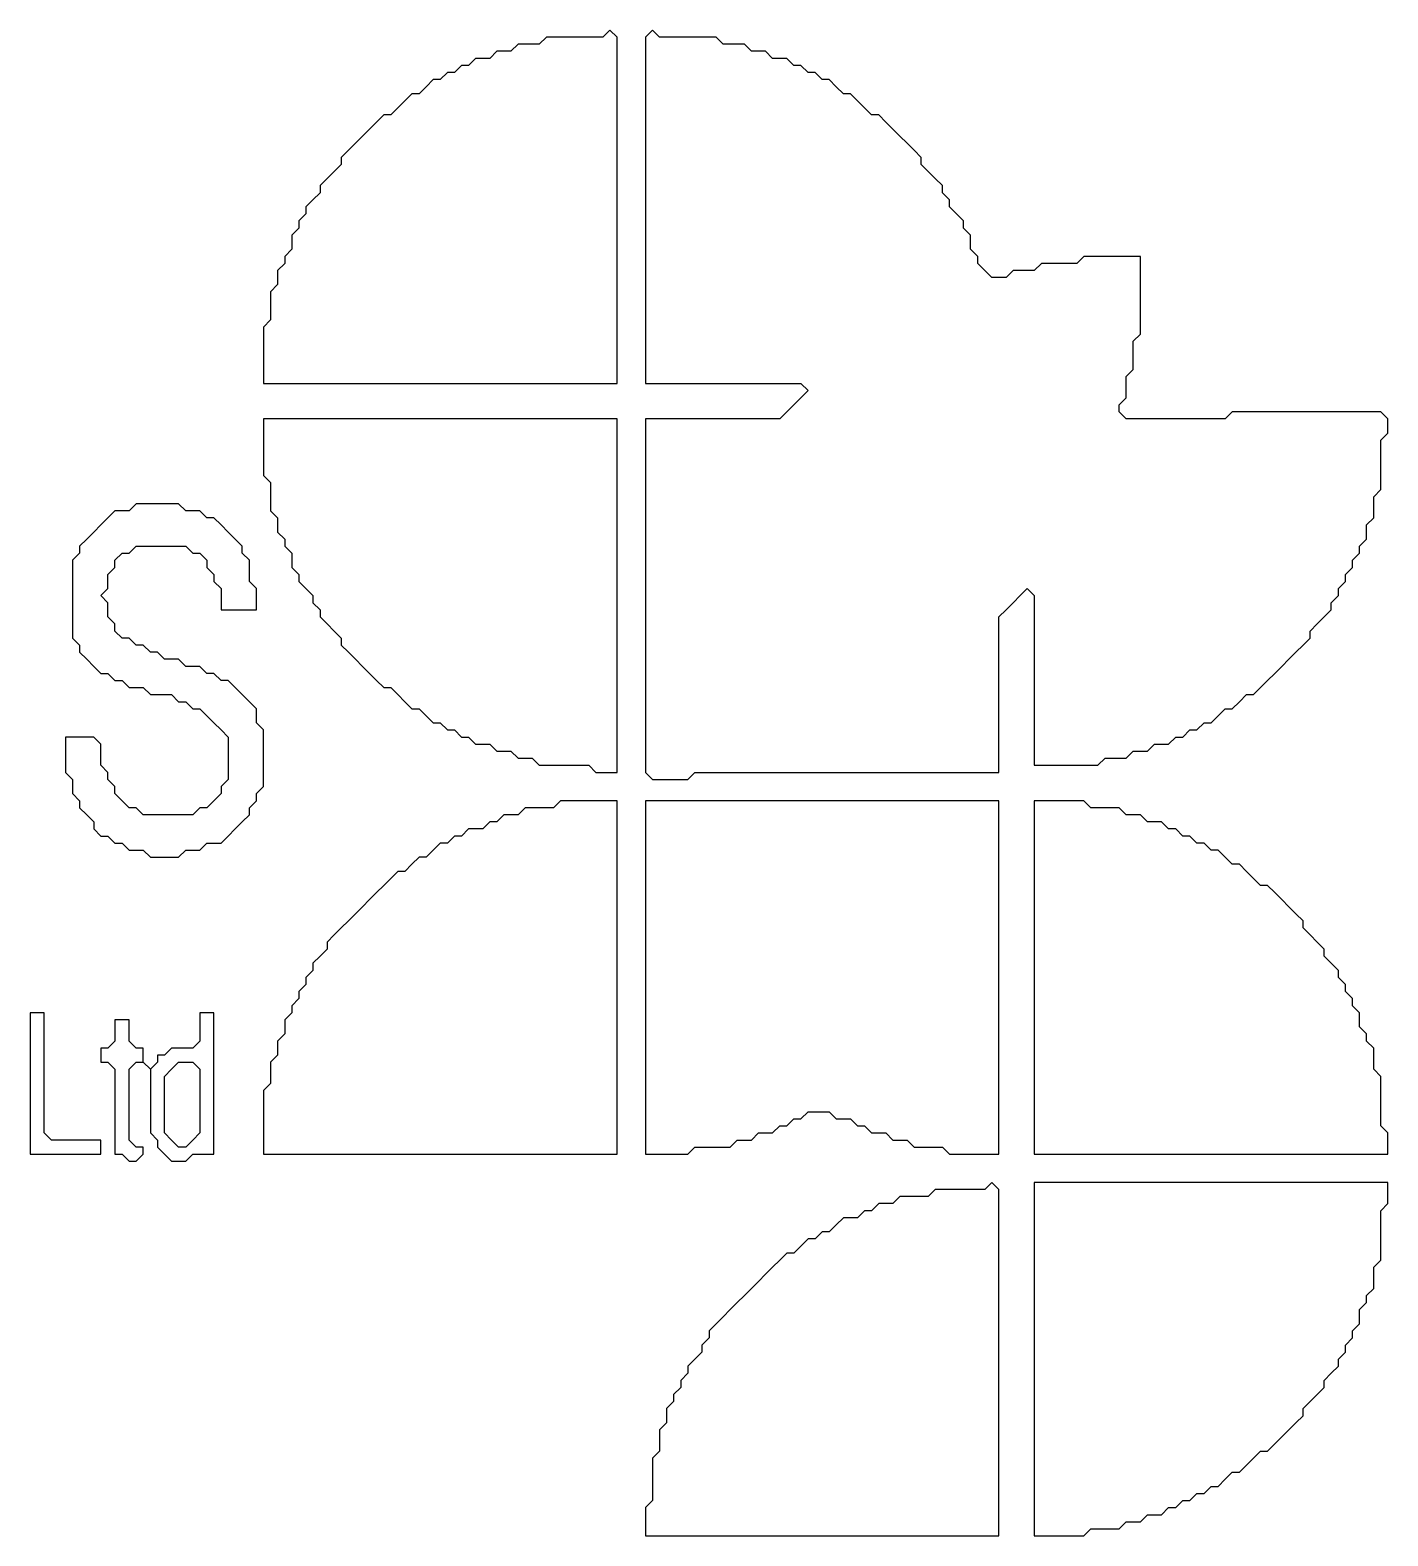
# Model space of a CAD drawing. Header units: metres. Extents: x 2.6 to 61.3, y 0.6 to 21.9.
# Drawn here: x 42.1 to 61.3, y 0.6 to 21.9 of the extents above; entities that cross this region are included whole.
import ezdxf

# ---------------------------------------------------------------- set-up
doc = ezdxf.new("R2010")
doc.units = ezdxf.units.M

msp = doc.modelspace()

# ---------------------------------------------------------------- linework, layer by layer
for points in [[(50.3, 21.9), (50.2, 21.8), (50.1, 21.8), (50, 21.8), (49.9, 21.8), (49.8, 21.8), (49.7, 21.8), (49.6, 21.8), (49.5, 21.8), (49.4, 21.8), (49.3, 21.7), (49.2, 21.7), (49.1, 21.7), (49, 21.7), (48.9, 21.6), (48.8, 21.6), (48.7, 21.6), (48.6, 21.5), (48.5, 21.5), (48.4, 21.5), (48.3, 21.4), (48.2, 21.4), (48.1, 21.3), (48, 21.3), (47.9, 21.2), (47.8, 21.2), (47.7, 21.1), (47.6, 21), (47.5, 21), (47.4, 20.9), (47.3, 20.8), (47.2, 20.7), (47.1, 20.7), (47, 20.6), (46.9, 20.5), (46.8, 20.4), (46.7, 20.3), (46.6, 20.2), (46.5, 20.1), (46.5, 20), (46.4, 19.9), (46.3, 19.8), (46.2, 19.7), (46.2, 19.6), (46.1, 19.5), (46, 19.4), (46, 19.3), (45.9, 19.2), (45.9, 19.1), (45.8, 19), (45.8, 18.9), (45.8, 18.8), (45.7, 18.7), (45.7, 18.6), (45.6, 18.5), (45.6, 18.4), (45.6, 18.3), (45.5, 18.2), (45.5, 18.1), (45.5, 18), (45.5, 17.9), (45.5, 17.8), (45.4, 17.7), (45.4, 17.6), (45.4, 17.5), (45.4, 17.4), (45.4, 17.3), (45.4, 17.2), (45.4, 17.1), (45.4, 17), (45.4, 16.9), (45.5, 16.9), (45.6, 16.9), (45.7, 16.9), (45.8, 16.9), (45.9, 16.9), (46, 16.9), (46.1, 16.9), (46.2, 16.9), (46.3, 16.9), (46.4, 16.9), (46.5, 16.9), (46.6, 16.9), (46.7, 16.9), (46.8, 16.9), (46.9, 16.9), (47, 16.9), (47.1, 16.9), (47.2, 16.9), (47.3, 16.9), (47.4, 16.9), (47.5, 16.9), (47.6, 16.9), (47.7, 16.9), (47.8, 16.9), (47.9, 16.9), (48, 16.9), (48.1, 16.9), (48.2, 16.9), (48.3, 16.9), (48.4, 16.9), (48.5, 16.9), (48.6, 16.9), (48.7, 16.9), (48.8, 16.9), (48.9, 16.9), (49, 16.9), (49.1, 16.9), (49.2, 16.9), (49.3, 16.9), (49.4, 16.9), (49.5, 16.9), (49.6, 16.9), (49.7, 16.9), (49.8, 16.9), (49.9, 16.9), (50, 16.9), (50.1, 16.9), (50.2, 16.9), (50.3, 16.9), (50.4, 16.9), (50.4, 17), (50.4, 17.1), (50.4, 17.2), (50.4, 17.3), (50.4, 17.4), (50.4, 17.5), (50.4, 17.6), (50.4, 17.7), (50.4, 17.8), (50.4, 17.9), (50.4, 18), (50.4, 18.1), (50.4, 18.2), (50.4, 18.3), (50.4, 18.4), (50.4, 18.5), (50.4, 18.6), (50.4, 18.7), (50.4, 18.8), (50.4, 18.9), (50.4, 19), (50.4, 19.1), (50.4, 19.2), (50.4, 19.3), (50.4, 19.4), (50.4, 19.5), (50.4, 19.6), (50.4, 19.7), (50.4, 19.8), (50.4, 19.9), (50.4, 20), (50.4, 20.1), (50.4, 20.2), (50.4, 20.3), (50.4, 20.4), (50.4, 20.5), (50.4, 20.6), (50.4, 20.7), (50.4, 20.8), (50.4, 20.9), (50.4, 21), (50.4, 21.1), (50.4, 21.2), (50.4, 21.3), (50.4, 21.4), (50.4, 21.5), (50.4, 21.6), (50.4, 21.7), (50.4, 21.8), (50.3, 21.9)], [(50.9, 21.9), (50.8, 21.8), (50.8, 21.7), (50.8, 21.6), (50.8, 21.5), (50.8, 21.4), (50.8, 21.3), (50.8, 21.2), (50.8, 21.1), (50.8, 21), (50.8, 20.9), (50.8, 20.8), (50.8, 20.7), (50.8, 20.6), (50.8, 20.5), (50.8, 20.4), (50.8, 20.3), (50.8, 20.2), (50.8, 20.1), (50.8, 20), (50.8, 19.9), (50.8, 19.8), (50.8, 19.7), (50.8, 19.6), (50.8, 19.5), (50.8, 19.4), (50.8, 19.3), (50.8, 19.2), (50.8, 19.1), (50.8, 19), (50.8, 18.9), (50.8, 18.8), (50.8, 18.7), (50.8, 18.6), (50.8, 18.5), (50.8, 18.4), (50.8, 18.3), (50.8, 18.2), (50.8, 18.1), (50.8, 18), (50.8, 17.9), (50.8, 17.8), (50.8, 17.7), (50.8, 17.6), (50.8, 17.5), (50.8, 17.4), (50.8, 17.3), (50.8, 17.2), (50.8, 17.1), (50.8, 17), (50.8, 16.9), (50.9, 16.9), (51, 16.9), (51.1, 16.9), (51.2, 16.9), (51.3, 16.9), (51.4, 16.9), (51.5, 16.9), (51.6, 16.9), (51.7, 16.9), (51.8, 16.9), (51.9, 16.9), (52, 16.9), (52.1, 16.9), (52.2, 16.9), (52.3, 16.9), (52.4, 16.9), (52.5, 16.9), (52.6, 16.9), (52.7, 16.9), (52.8, 16.9), (52.9, 16.9), (53, 16.9), (53.1, 16.8), (53, 16.7), (52.9, 16.6), (52.8, 16.5), (52.7, 16.4), (52.6, 16.4), (52.5, 16.4), (52.4, 16.4), (52.3, 16.4), (52.2, 16.4), (52.1, 16.4), (52, 16.4), (51.9, 16.4), (51.8, 16.4), (51.7, 16.4), (51.6, 16.4), (51.5, 16.4), (51.4, 16.4), (51.3, 16.4), (51.2, 16.4), (51.1, 16.4), (51, 16.4), (50.9, 16.4), (50.8, 16.4), (50.8, 16.3), (50.8, 16.2), (50.8, 16.1), (50.8, 16), (50.8, 15.9), (50.8, 15.8), (50.8, 15.7), (50.8, 15.6), (50.8, 15.5), (50.8, 15.4), (50.8, 15.3), (50.8, 15.2), (50.8, 15.1), (50.8, 15), (50.8, 14.9), (50.8, 14.8), (50.8, 14.7), (50.8, 14.6), (50.8, 14.5), (50.8, 14.4), (50.8, 14.3), (50.8, 14.2), (50.8, 14.1), (50.8, 14), (50.8, 13.9), (50.8, 13.8), (50.8, 13.7), (50.8, 13.6), (50.8, 13.5), (50.8, 13.4), (50.8, 13.3), (50.8, 13.2), (50.8, 13.1), (50.8, 13), (50.8, 12.9), (50.8, 12.8), (50.8, 12.7), (50.8, 12.6), (50.8, 12.5), (50.8, 12.4), (50.8, 12.3), (50.8, 12.2), (50.8, 12.1), (50.8, 12), (50.8, 11.9), (50.8, 11.8), (50.8, 11.7), (50.8, 11.6), (50.8, 11.5), (50.8, 11.4), (50.9, 11.3), (51, 11.3), (51.1, 11.3), (51.2, 11.3), (51.3, 11.3), (51.4, 11.3), (51.5, 11.4), (51.6, 11.4), (51.7, 11.4), (51.8, 11.4), (51.9, 11.4), (52, 11.4), (52.1, 11.4), (52.2, 11.4), (52.3, 11.4), (52.4, 11.4), (52.5, 11.4), (52.6, 11.4), (52.7, 11.4), (52.8, 11.4), (52.9, 11.4), (53, 11.4), (53.1, 11.4), (53.2, 11.4), (53.3, 11.4), (53.4, 11.4), (53.5, 11.4), (53.6, 11.4), (53.7, 11.4), (53.8, 11.4), (53.9, 11.4), (54, 11.4), (54.1, 11.4), (54.2, 11.4), (54.3, 11.4), (54.4, 11.4), (54.5, 11.4), (54.6, 11.4), (54.7, 11.4), (54.8, 11.4), (54.9, 11.4), (55, 11.4), (55.1, 11.4), (55.2, 11.4), (55.3, 11.4), (55.4, 11.4), (55.5, 11.4), (55.6, 11.4), (55.7, 11.4), (55.8, 11.4), (55.8, 11.5), (55.8, 11.6), (55.8, 11.7), (55.8, 11.8), (55.8, 11.9), (55.8, 12), (55.8, 12.1), (55.8, 12.2), (55.8, 12.3), (55.8, 12.4), (55.8, 12.5), (55.8, 12.6), (55.8, 12.7), (55.8, 12.8), (55.8, 12.9), (55.8, 13), (55.8, 13.1), (55.8, 13.2), (55.8, 13.3), (55.8, 13.4), (55.8, 13.5), (55.8, 13.6), (55.9, 13.7), (56, 13.8), (56.1, 13.9), (56.2, 14), (56.3, 13.9), (56.3, 13.8), (56.3, 13.7), (56.3, 13.6), (56.3, 13.5), (56.3, 13.4), (56.3, 13.3), (56.3, 13.2), (56.3, 13.1), (56.3, 13), (56.3, 12.9), (56.3, 12.8), (56.3, 12.7), (56.3, 12.6), (56.3, 12.5), (56.3, 12.4), (56.3, 12.3), (56.3, 12.2), (56.3, 12.1), (56.3, 12), (56.3, 11.9), (56.3, 11.8), (56.3, 11.7), (56.3, 11.6), (56.3, 11.5), (56.4, 11.5), (56.5, 11.5), (56.6, 11.5), (56.7, 11.5), (56.8, 11.5), (56.9, 11.5), (57, 11.5), (57.1, 11.5), (57.2, 11.5), (57.3, 11.6), (57.4, 11.6), (57.5, 11.6), (57.6, 11.6), (57.7, 11.7), (57.8, 11.7), (57.9, 11.7), (58, 11.8), (58.1, 11.8), (58.2, 11.8), (58.3, 11.9), (58.4, 11.9), (58.5, 12), (58.6, 12), (58.7, 12.1), (58.8, 12.1), (58.9, 12.2), (59, 12.3), (59.1, 12.3), (59.2, 12.4), (59.3, 12.5), (59.4, 12.5), (59.5, 12.6), (59.6, 12.7), (59.7, 12.8), (59.8, 12.9), (59.9, 13), (60, 13.1), (60.1, 13.2), (60.2, 13.3), (60.2, 13.4), (60.3, 13.5), (60.4, 13.6), (60.5, 13.7), (60.5, 13.8), (60.6, 13.9), (60.6, 14), (60.7, 14.1), (60.7, 14.2), (60.8, 14.3), (60.8, 14.4), (60.9, 14.5), (60.9, 14.6), (61, 14.7), (61, 14.8), (61, 14.9), (61.1, 15), (61.1, 15.1), (61.1, 15.2), (61.1, 15.3), (61.2, 15.4), (61.2, 15.5), (61.2, 15.6), (61.2, 15.7), (61.2, 15.8), (61.2, 15.9), (61.2, 16), (61.2, 16.1), (61.3, 16.2), (61.3, 16.3), (61.3, 16.4), (61.2, 16.5), (61.1, 16.5), (61, 16.5), (60.9, 16.5), (60.8, 16.5), (60.7, 16.5), (60.6, 16.5), (60.5, 16.5), (60.4, 16.5), (60.3, 16.5), (60.2, 16.5), (60.1, 16.5), (60, 16.5), (59.9, 16.5), (59.8, 16.5), (59.7, 16.5), (59.6, 16.5), (59.5, 16.5), (59.4, 16.5), (59.3, 16.5), (59.2, 16.5), (59.1, 16.5), (59, 16.4), (58.9, 16.4), (58.8, 16.4), (58.7, 16.4), (58.6, 16.4), (58.5, 16.4), (58.4, 16.4), (58.3, 16.4), (58.2, 16.4), (58.1, 16.4), (58, 16.4), (57.9, 16.4), (57.8, 16.4), (57.7, 16.4), (57.6, 16.4), (57.5, 16.5), (57.5, 16.6), (57.6, 16.7), (57.6, 16.8), (57.6, 16.9), (57.6, 17), (57.7, 17.1), (57.7, 17.2), (57.7, 17.3), (57.7, 17.4), (57.7, 17.5), (57.8, 17.6), (57.8, 17.7), (57.8, 17.8), (57.8, 17.9), (57.8, 18), (57.8, 18.1), (57.8, 18.2), (57.8, 18.3), (57.8, 18.4), (57.8, 18.5), (57.8, 18.6), (57.8, 18.7), (57.7, 18.7), (57.6, 18.7), (57.5, 18.7), (57.4, 18.7), (57.3, 18.7), (57.2, 18.7), (57.1, 18.7), (57, 18.7), (56.9, 18.6), (56.8, 18.6), (56.7, 18.6), (56.6, 18.6), (56.5, 18.6), (56.4, 18.6), (56.3, 18.5), (56.2, 18.5), (56.1, 18.5), (56, 18.5), (55.9, 18.4), (55.8, 18.4), (55.7, 18.4), (55.6, 18.5), (55.5, 18.6), (55.5, 18.7), (55.4, 18.8), (55.4, 18.9), (55.4, 19), (55.3, 19.1), (55.3, 19.2), (55.2, 19.3), (55.1, 19.4), (55.1, 19.5), (55, 19.6), (55, 19.7), (54.9, 19.8), (54.8, 19.9), (54.7, 20), (54.7, 20.1), (54.6, 20.2), (54.5, 20.3), (54.4, 20.4), (54.3, 20.5), (54.2, 20.6), (54.1, 20.7), (54, 20.7), (53.9, 20.8), (53.8, 20.9), (53.7, 21), (53.6, 21), (53.5, 21.1), (53.4, 21.2), (53.3, 21.2), (53.2, 21.3), (53.1, 21.3), (53, 21.4), (52.9, 21.4), (52.8, 21.5), (52.7, 21.5), (52.6, 21.5), (52.5, 21.6), (52.4, 21.6), (52.3, 21.6), (52.2, 21.7), (52.1, 21.7), (52, 21.7), (51.9, 21.7), (51.8, 21.8), (51.7, 21.8), (51.6, 21.8), (51.5, 21.8), (51.4, 21.8), (51.3, 21.8), (51.2, 21.8), (51.1, 21.8), (51, 21.8), (50.9, 21.9)], [(45.4, 16.4), (45.4, 16.3), (45.4, 16.2), (45.4, 16.1), (45.4, 16), (45.4, 15.9), (45.4, 15.8), (45.4, 15.7), (45.4, 15.6), (45.5, 15.5), (45.5, 15.4), (45.5, 15.3), (45.5, 15.2), (45.5, 15.1), (45.6, 15), (45.6, 14.9), (45.6, 14.8), (45.7, 14.7), (45.7, 14.6), (45.8, 14.5), (45.8, 14.4), (45.8, 14.3), (45.9, 14.2), (45.9, 14.1), (46, 14), (46.1, 13.9), (46.1, 13.8), (46.2, 13.7), (46.2, 13.6), (46.3, 13.5), (46.4, 13.4), (46.5, 13.3), (46.5, 13.2), (46.6, 13.1), (46.7, 13), (46.8, 12.9), (46.9, 12.8), (47, 12.7), (47.1, 12.6), (47.2, 12.6), (47.3, 12.5), (47.4, 12.4), (47.5, 12.3), (47.6, 12.3), (47.7, 12.2), (47.8, 12.1), (47.9, 12.1), (48, 12), (48.1, 12), (48.2, 11.9), (48.3, 11.9), (48.4, 11.8), (48.5, 11.8), (48.6, 11.8), (48.7, 11.7), (48.8, 11.7), (48.9, 11.7), (49, 11.6), (49.1, 11.6), (49.2, 11.6), (49.3, 11.5), (49.4, 11.5), (49.5, 11.5), (49.6, 11.5), (49.7, 11.5), (49.8, 11.5), (49.9, 11.5), (50, 11.5), (50.1, 11.4), (50.2, 11.4), (50.3, 11.4), (50.4, 11.4), (50.4, 11.5), (50.4, 11.6), (50.4, 11.7), (50.4, 11.8), (50.4, 11.9), (50.4, 12), (50.4, 12.1), (50.4, 12.2), (50.4, 12.3), (50.4, 12.4), (50.4, 12.5), (50.4, 12.6), (50.4, 12.7), (50.4, 12.8), (50.4, 12.9), (50.4, 13), (50.4, 13.1), (50.4, 13.2), (50.4, 13.3), (50.4, 13.4), (50.4, 13.5), (50.4, 13.6), (50.4, 13.7), (50.4, 13.8), (50.4, 13.9), (50.4, 14), (50.4, 14.1), (50.4, 14.2), (50.4, 14.3), (50.4, 14.4), (50.4, 14.5), (50.4, 14.6), (50.4, 14.7), (50.4, 14.8), (50.4, 14.9), (50.4, 15), (50.4, 15.1), (50.4, 15.2), (50.4, 15.3), (50.4, 15.4), (50.4, 15.5), (50.4, 15.6), (50.4, 15.7), (50.4, 15.8), (50.4, 15.9), (50.4, 16), (50.4, 16.1), (50.4, 16.2), (50.4, 16.3), (50.4, 16.4), (50.3, 16.4), (50.2, 16.4), (50.1, 16.4), (50, 16.4), (49.9, 16.4), (49.8, 16.4), (49.7, 16.4), (49.6, 16.4), (49.5, 16.4), (49.4, 16.4), (49.3, 16.4), (49.2, 16.4), (49.1, 16.4), (49, 16.4), (48.9, 16.4), (48.8, 16.4), (48.7, 16.4), (48.6, 16.4), (48.5, 16.4), (48.4, 16.4), (48.3, 16.4), (48.2, 16.4), (48.1, 16.4), (48, 16.4), (47.9, 16.4), (47.8, 16.4), (47.7, 16.4), (47.6, 16.4), (47.5, 16.4), (47.4, 16.4), (47.3, 16.4), (47.2, 16.4), (47.1, 16.4), (47, 16.4), (46.9, 16.4), (46.8, 16.4), (46.7, 16.4), (46.6, 16.4), (46.5, 16.4), (46.4, 16.4), (46.3, 16.4), (46.2, 16.4), (46.1, 16.4), (46, 16.4), (45.9, 16.4), (45.8, 16.4), (45.7, 16.4), (45.6, 16.4), (45.5, 16.4), (45.4, 16.4)], [(43.6, 15.2), (43.5, 15.1), (43.4, 15.1), (43.3, 15.1), (43.2, 15), (43.1, 14.9), (43, 14.8), (42.9, 14.7), (42.8, 14.6), (42.8, 14.5), (42.7, 14.4), (42.7, 14.3), (42.7, 14.2), (42.7, 14.1), (42.7, 14), (42.7, 13.9), (42.7, 13.8), (42.7, 13.7), (42.7, 13.6), (42.7, 13.5), (42.7, 13.4), (42.7, 13.3), (42.8, 13.2), (42.8, 13.1), (42.9, 13), (43, 12.9), (43.1, 12.8), (43.2, 12.8), (43.3, 12.7), (43.4, 12.7), (43.5, 12.6), (43.6, 12.6), (43.7, 12.6), (43.8, 12.5), (43.9, 12.5), (44, 12.5), (44.1, 12.5), (44.2, 12.4), (44.3, 12.4), (44.4, 12.3), (44.5, 12.3), (44.6, 12.2), (44.7, 12.1), (44.8, 12), (44.9, 11.9), (44.9, 11.8), (44.9, 11.7), (44.9, 11.6), (44.9, 11.5), (44.9, 11.4), (44.9, 11.3), (44.8, 11.2), (44.8, 11.1), (44.7, 11), (44.6, 10.9), (44.5, 10.9), (44.4, 10.8), (44.3, 10.8), (44.2, 10.8), (44.1, 10.8), (44, 10.8), (43.9, 10.8), (43.8, 10.8), (43.7, 10.8), (43.6, 10.9), (43.5, 10.9), (43.4, 11), (43.3, 11.1), (43.3, 11.2), (43.2, 11.3), (43.2, 11.4), (43.1, 11.5), (43.1, 11.6), (43.1, 11.7), (43.1, 11.8), (43, 11.9), (42.9, 11.9), (42.8, 11.9), (42.7, 11.9), (42.6, 11.9), (42.6, 11.8), (42.6, 11.7), (42.6, 11.6), (42.6, 11.5), (42.6, 11.4), (42.7, 11.3), (42.7, 11.2), (42.7, 11.1), (42.8, 11), (42.8, 10.9), (42.9, 10.8), (43, 10.7), (43, 10.6), (43.1, 10.5), (43.2, 10.5), (43.3, 10.4), (43.4, 10.4), (43.5, 10.3), (43.6, 10.3), (43.7, 10.3), (43.8, 10.2), (43.9, 10.2), (44, 10.2), (44.1, 10.2), (44.2, 10.2), (44.3, 10.3), (44.4, 10.3), (44.5, 10.3), (44.6, 10.4), (44.7, 10.4), (44.8, 10.4), (44.9, 10.5), (45, 10.6), (45.1, 10.7), (45.2, 10.8), (45.2, 10.9), (45.3, 11), (45.3, 11.1), (45.4, 11.2), (45.4, 11.3), (45.4, 11.4), (45.4, 11.5), (45.4, 11.6), (45.4, 11.7), (45.4, 11.8), (45.4, 11.9), (45.4, 12), (45.3, 12.1), (45.3, 12.2), (45.3, 12.3), (45.2, 12.4), (45.1, 12.5), (45, 12.6), (44.9, 12.7), (44.8, 12.7), (44.7, 12.8), (44.6, 12.8), (44.5, 12.9), (44.4, 12.9), (44.3, 12.9), (44.2, 13), (44.1, 13), (44, 13), (43.9, 13.1), (43.8, 13.1), (43.7, 13.2), (43.6, 13.2), (43.5, 13.3), (43.4, 13.3), (43.3, 13.4), (43.3, 13.5), (43.2, 13.6), (43.2, 13.7), (43.2, 13.8), (43.1, 13.9), (43.2, 14), (43.2, 14.1), (43.2, 14.2), (43.3, 14.3), (43.3, 14.4), (43.4, 14.5), (43.5, 14.5), (43.6, 14.6), (43.7, 14.6), (43.8, 14.6), (43.9, 14.6), (44, 14.6), (44.1, 14.6), (44.2, 14.6), (44.3, 14.6), (44.4, 14.5), (44.5, 14.5), (44.6, 14.4), (44.6, 14.3), (44.7, 14.2), (44.7, 14.1), (44.8, 14), (44.8, 13.9), (44.8, 13.8), (44.8, 13.7), (44.9, 13.7), (45, 13.7), (45.1, 13.7), (45.2, 13.7), (45.3, 13.7), (45.3, 13.8), (45.3, 13.9), (45.3, 14), (45.2, 14.1), (45.2, 14.2), (45.2, 14.3), (45.2, 14.4), (45.1, 14.5), (45.1, 14.6), (45, 14.7), (44.9, 14.8), (44.8, 14.9), (44.7, 15), (44.6, 15), (44.5, 15.1), (44.4, 15.1), (44.3, 15.1), (44.2, 15.2), (44.1, 15.2), (44, 15.2), (43.9, 15.2), (43.8, 15.2), (43.7, 15.2), (43.6, 15.2)], [(49.6, 11), (49.5, 10.9), (49.4, 10.9), (49.3, 10.9), (49.2, 10.9), (49.1, 10.9), (49, 10.8), (48.9, 10.8), (48.8, 10.8), (48.7, 10.7), (48.6, 10.7), (48.5, 10.6), (48.4, 10.6), (48.3, 10.6), (48.2, 10.5), (48.1, 10.5), (48, 10.4), (47.9, 10.4), (47.8, 10.3), (47.7, 10.2), (47.6, 10.2), (47.5, 10.1), (47.4, 10), (47.3, 10), (47.2, 9.9), (47.1, 9.8), (47, 9.7), (46.9, 9.6), (46.8, 9.5), (46.7, 9.4), (46.6, 9.3), (46.5, 9.2), (46.4, 9.1), (46.3, 9), (46.3, 8.9), (46.2, 8.8), (46.1, 8.7), (46.1, 8.6), (46, 8.5), (46, 8.4), (45.9, 8.3), (45.9, 8.2), (45.8, 8.1), (45.8, 8), (45.7, 7.9), (45.7, 7.8), (45.7, 7.7), (45.6, 7.6), (45.6, 7.5), (45.6, 7.4), (45.5, 7.3), (45.5, 7.2), (45.5, 7.1), (45.5, 7), (45.4, 6.9), (45.4, 6.8), (45.4, 6.7), (45.4, 6.6), (45.4, 6.5), (45.4, 6.4), (45.4, 6.3), (45.4, 6.2), (45.4, 6.1), (45.4, 6), (45.5, 6), (45.6, 6), (45.7, 6), (45.8, 6), (45.9, 6), (46, 6), (46.1, 6), (46.2, 6), (46.3, 6), (46.4, 6), (46.5, 6), (46.6, 6), (46.7, 6), (46.8, 6), (46.9, 6), (47, 6), (47.1, 6), (47.2, 6), (47.3, 6), (47.4, 6), (47.5, 6), (47.6, 6), (47.7, 6), (47.8, 6), (47.9, 6), (48, 6), (48.1, 6), (48.2, 6), (48.3, 6), (48.4, 6), (48.5, 6), (48.6, 6), (48.7, 6), (48.8, 6), (48.9, 6), (49, 6), (49.1, 6), (49.2, 6), (49.3, 6), (49.4, 6), (49.5, 6), (49.6, 6), (49.7, 6), (49.8, 6), (49.9, 6), (50, 6), (50.1, 6), (50.2, 6), (50.3, 6), (50.4, 6), (50.4, 6.1), (50.4, 6.2), (50.4, 6.3), (50.4, 6.4), (50.4, 6.5), (50.4, 6.6), (50.4, 6.7), (50.4, 6.8), (50.4, 6.9), (50.4, 7), (50.4, 7.1), (50.4, 7.2), (50.4, 7.3), (50.4, 7.4), (50.4, 7.5), (50.4, 7.6), (50.4, 7.7), (50.4, 7.8), (50.4, 7.9), (50.4, 8), (50.4, 8.1), (50.4, 8.2), (50.4, 8.3), (50.4, 8.4), (50.4, 8.5), (50.4, 8.6), (50.4, 8.7), (50.4, 8.8), (50.4, 8.9), (50.4, 9), (50.4, 9.1), (50.4, 9.2), (50.4, 9.3), (50.4, 9.4), (50.4, 9.5), (50.4, 9.6), (50.4, 9.7), (50.4, 9.8), (50.4, 9.9), (50.4, 10), (50.4, 10.1), (50.4, 10.2), (50.4, 10.3), (50.4, 10.4), (50.4, 10.5), (50.4, 10.6), (50.4, 10.7), (50.4, 10.8), (50.4, 10.9), (50.4, 11), (50.3, 11), (50.2, 11), (50.1, 11), (50, 11), (49.9, 11), (49.8, 11), (49.7, 11), (49.6, 11)], [(50.8, 11), (50.8, 10.9), (50.8, 10.8), (50.8, 10.7), (50.8, 10.6), (50.8, 10.5), (50.8, 10.4), (50.8, 10.3), (50.8, 10.2), (50.8, 10.1), (50.8, 10), (50.8, 9.9), (50.8, 9.8), (50.8, 9.7), (50.8, 9.6), (50.8, 9.5), (50.8, 9.4), (50.8, 9.3), (50.8, 9.2), (50.8, 9.1), (50.8, 9), (50.8, 8.9), (50.8, 8.8), (50.8, 8.7), (50.8, 8.6), (50.8, 8.5), (50.8, 8.4), (50.8, 8.3), (50.8, 8.2), (50.8, 8.1), (50.8, 8), (50.8, 7.9), (50.8, 7.8), (50.8, 7.7), (50.8, 7.6), (50.8, 7.5), (50.8, 7.4), (50.8, 7.3), (50.8, 7.2), (50.8, 7.1), (50.8, 7), (50.8, 6.9), (50.8, 6.8), (50.8, 6.7), (50.8, 6.6), (50.8, 6.5), (50.8, 6.4), (50.8, 6.3), (50.8, 6.2), (50.8, 6.1), (50.8, 6), (50.9, 6), (51, 6), (51.1, 6), (51.2, 6), (51.3, 6), (51.4, 6), (51.5, 6.1), (51.6, 6.1), (51.7, 6.1), (51.8, 6.1), (51.9, 6.1), (52, 6.1), (52.1, 6.2), (52.2, 6.2), (52.3, 6.2), (52.4, 6.3), (52.5, 6.3), (52.6, 6.3), (52.7, 6.4), (52.8, 6.4), (52.9, 6.5), (53, 6.5), (53.1, 6.6), (53.2, 6.6), (53.3, 6.6), (53.4, 6.6), (53.5, 6.5), (53.6, 6.5), (53.7, 6.5), (53.8, 6.4), (53.9, 6.4), (54, 6.3), (54.1, 6.3), (54.2, 6.3), (54.3, 6.2), (54.4, 6.2), (54.5, 6.2), (54.6, 6.1), (54.7, 6.1), (54.8, 6.1), (54.9, 6.1), (55, 6.1), (55.1, 6), (55.2, 6), (55.3, 6), (55.4, 6), (55.5, 6), (55.6, 6), (55.7, 6), (55.8, 6), (55.8, 6.1), (55.8, 6.2), (55.8, 6.3), (55.8, 6.4), (55.8, 6.5), (55.8, 6.6), (55.8, 6.7), (55.8, 6.8), (55.8, 6.9), (55.8, 7), (55.8, 7.1), (55.8, 7.2), (55.8, 7.3), (55.8, 7.4), (55.8, 7.5), (55.8, 7.6), (55.8, 7.7), (55.8, 7.8), (55.8, 7.9), (55.8, 8), (55.8, 8.1), (55.8, 8.2), (55.8, 8.3), (55.8, 8.4), (55.8, 8.5), (55.8, 8.6), (55.8, 8.7), (55.8, 8.8), (55.8, 8.9), (55.8, 9), (55.8, 9.1), (55.8, 9.2), (55.8, 9.3), (55.8, 9.4), (55.8, 9.5), (55.8, 9.6), (55.8, 9.7), (55.8, 9.8), (55.8, 9.9), (55.8, 10), (55.8, 10.1), (55.8, 10.2), (55.8, 10.3), (55.8, 10.4), (55.8, 10.5), (55.8, 10.6), (55.8, 10.7), (55.8, 10.8), (55.8, 10.9), (55.8, 11), (55.7, 11), (55.6, 11), (55.5, 11), (55.4, 11), (55.3, 11), (55.2, 11), (55.1, 11), (55, 11), (54.9, 11), (54.8, 11), (54.7, 11), (54.6, 11), (54.5, 11), (54.4, 11), (54.3, 11), (54.2, 11), (54.1, 11), (54, 11), (53.9, 11), (53.8, 11), (53.7, 11), (53.6, 11), (53.5, 11), (53.4, 11), (53.3, 11), (53.2, 11), (53.1, 11), (53, 11), (52.9, 11), (52.8, 11), (52.7, 11), (52.6, 11), (52.5, 11), (52.4, 11), (52.3, 11), (52.2, 11), (52.1, 11), (52, 11), (51.9, 11), (51.8, 11), (51.7, 11), (51.6, 11), (51.5, 11), (51.4, 11), (51.3, 11), (51.2, 11), (51.1, 11), (51, 11), (50.9, 11), (50.8, 11)], [(56.3, 11), (56.3, 10.9), (56.3, 10.8), (56.3, 10.7), (56.3, 10.6), (56.3, 10.5), (56.3, 10.4), (56.3, 10.3), (56.3, 10.2), (56.3, 10.1), (56.3, 10), (56.3, 9.9), (56.3, 9.8), (56.3, 9.7), (56.3, 9.6), (56.3, 9.5), (56.3, 9.4), (56.3, 9.3), (56.3, 9.2), (56.3, 9.1), (56.3, 9), (56.3, 8.9), (56.3, 8.8), (56.3, 8.7), (56.3, 8.6), (56.3, 8.5), (56.3, 8.4), (56.3, 8.3), (56.3, 8.2), (56.3, 8.1), (56.3, 8), (56.3, 7.9), (56.3, 7.8), (56.3, 7.7), (56.3, 7.6), (56.3, 7.5), (56.3, 7.4), (56.3, 7.3), (56.3, 7.2), (56.3, 7.1), (56.3, 7), (56.3, 6.9), (56.3, 6.8), (56.3, 6.7), (56.3, 6.6), (56.3, 6.5), (56.3, 6.4), (56.3, 6.3), (56.3, 6.2), (56.3, 6.1), (56.3, 6), (56.4, 6), (56.5, 6), (56.6, 6), (56.7, 6), (56.8, 6), (56.9, 6), (57, 6), (57.1, 6), (57.2, 6), (57.3, 6), (57.4, 6), (57.5, 6), (57.6, 6), (57.7, 6), (57.8, 6), (57.9, 6), (58, 6), (58.1, 6), (58.2, 6), (58.3, 6), (58.4, 6), (58.5, 6), (58.6, 6), (58.7, 6), (58.8, 6), (58.9, 6), (59, 6), (59.1, 6), (59.2, 6), (59.3, 6), (59.4, 6), (59.5, 6), (59.6, 6), (59.7, 6), (59.8, 6), (59.9, 6), (60, 6), (60.1, 6), (60.2, 6), (60.3, 6), (60.4, 6), (60.5, 6), (60.6, 6), (60.7, 6), (60.8, 6), (60.9, 6), (61, 6), (61.1, 6), (61.2, 6), (61.3, 6), (61.3, 6.1), (61.3, 6.2), (61.3, 6.3), (61.2, 6.4), (61.2, 6.5), (61.2, 6.6), (61.2, 6.7), (61.2, 6.8), (61.2, 6.9), (61.2, 7), (61.2, 7.1), (61.1, 7.2), (61.1, 7.3), (61.1, 7.4), (61.1, 7.5), (61, 7.6), (61, 7.7), (60.9, 7.8), (60.9, 7.9), (60.9, 8), (60.8, 8.1), (60.8, 8.2), (60.7, 8.3), (60.7, 8.4), (60.6, 8.5), (60.6, 8.6), (60.5, 8.7), (60.4, 8.8), (60.4, 8.9), (60.3, 9), (60.2, 9.1), (60.1, 9.2), (60.1, 9.3), (60, 9.4), (59.9, 9.5), (59.8, 9.6), (59.7, 9.7), (59.6, 9.8), (59.5, 9.8), (59.4, 9.9), (59.3, 10), (59.2, 10.1), (59.1, 10.1), (59, 10.2), (58.9, 10.3), (58.8, 10.3), (58.7, 10.4), (58.6, 10.4), (58.5, 10.5), (58.4, 10.5), (58.3, 10.6), (58.2, 10.6), (58.1, 10.7), (58, 10.7), (57.9, 10.7), (57.8, 10.8), (57.7, 10.8), (57.6, 10.8), (57.5, 10.9), (57.4, 10.9), (57.3, 10.9), (57.2, 10.9), (57.1, 10.9), (57, 11), (56.9, 11), (56.8, 11), (56.7, 11), (56.6, 11), (56.5, 11), (56.4, 11), (56.3, 11)], [(42.1, 8), (42.1, 7.9), (42.1, 7.8), (42.1, 7.7), (42.1, 7.6), (42.1, 7.5), (42.1, 7.4), (42.1, 7.3), (42.1, 7.2), (42.1, 7.1), (42.1, 7), (42.1, 6.9), (42.1, 6.8), (42.1, 6.7), (42.1, 6.6), (42.1, 6.5), (42.1, 6.4), (42.1, 6.3), (42.1, 6.2), (42.1, 6.1), (42.1, 6), (42.2, 6), (42.3, 6), (42.4, 6), (42.5, 6), (42.6, 6), (42.7, 6), (42.8, 6), (42.9, 6), (43, 6), (43.1, 6), (43.1, 6.1), (43.1, 6.2), (43, 6.2), (42.9, 6.2), (42.8, 6.2), (42.7, 6.2), (42.6, 6.2), (42.5, 6.2), (42.4, 6.2), (42.3, 6.3), (42.3, 6.4), (42.3, 6.5), (42.3, 6.6), (42.3, 6.7), (42.3, 6.8), (42.3, 6.9), (42.3, 7), (42.3, 7.1), (42.3, 7.2), (42.3, 7.3), (42.3, 7.4), (42.3, 7.5), (42.3, 7.6), (42.3, 7.7), (42.3, 7.8), (42.3, 7.9), (42.3, 8), (42.2, 8), (42.1, 8)], [(44.5, 8), (44.5, 7.9), (44.5, 7.8), (44.5, 7.7), (44.5, 7.6), (44.4, 7.5), (44.3, 7.5), (44.2, 7.5), (44.1, 7.5), (44, 7.4), (43.9, 7.4), (43.9, 7.3), (43.8, 7.2), (43.7, 7.3), (43.7, 7.4), (43.7, 7.5), (43.6, 7.5), (43.5, 7.6), (43.5, 7.7), (43.5, 7.8), (43.5, 7.9), (43.4, 7.9), (43.3, 7.9), (43.3, 7.8), (43.3, 7.7), (43.3, 7.6), (43.2, 7.5), (43.1, 7.5), (43.1, 7.4), (43.1, 7.3), (43.2, 7.3), (43.3, 7.2), (43.3, 7.1), (43.3, 7), (43.3, 6.9), (43.3, 6.8), (43.3, 6.7), (43.3, 6.6), (43.3, 6.5), (43.3, 6.4), (43.3, 6.3), (43.3, 6.2), (43.3, 6.1), (43.3, 6), (43.4, 6), (43.5, 5.9), (43.6, 5.9), (43.7, 6), (43.7, 6.1), (43.6, 6.1), (43.5, 6.2), (43.5, 6.3), (43.5, 6.4), (43.5, 6.5), (43.5, 6.6), (43.5, 6.7), (43.5, 6.8), (43.5, 6.9), (43.5, 7), (43.5, 7.1), (43.5, 7.2), (43.6, 7.3), (43.7, 7.3), (43.8, 7.2), (43.8, 7.1), (43.8, 7), (43.8, 6.9), (43.8, 6.8), (43.8, 6.7), (43.8, 6.6), (43.8, 6.5), (43.8, 6.4), (43.8, 6.3), (43.9, 6.2), (43.9, 6.1), (44, 6), (44.1, 5.9), (44.2, 5.9), (44.3, 5.9), (44.4, 6), (44.5, 6), (44.6, 6), (44.7, 6), (44.7, 6.1), (44.7, 6.2), (44.7, 6.3), (44.7, 6.4), (44.7, 6.5), (44.7, 6.6), (44.7, 6.7), (44.7, 6.8), (44.7, 6.9), (44.7, 7), (44.7, 7.1), (44.7, 7.2), (44.7, 7.3), (44.7, 7.4), (44.7, 7.5), (44.7, 7.6), (44.7, 7.7), (44.7, 7.8), (44.7, 7.9), (44.7, 8), (44.6, 8), (44.5, 8)], [(44.1, 7.2), (44.2, 7.3), (44.3, 7.3), (44.4, 7.3), (44.5, 7.2), (44.5, 7.1), (44.5, 7), (44.5, 6.9), (44.5, 6.8), (44.5, 6.7), (44.5, 6.6), (44.5, 6.5), (44.5, 6.4), (44.5, 6.3), (44.4, 6.2), (44.3, 6.1), (44.2, 6.1), (44.1, 6.2), (44, 6.3), (44, 6.4), (44, 6.5), (44, 6.6), (44, 6.7), (44, 6.8), (44, 6.9), (44, 7), (44, 7.1), (44.1, 7.2)], [(55.7, 5.6), (55.6, 5.5), (55.5, 5.5), (55.4, 5.5), (55.3, 5.5), (55.2, 5.5), (55.1, 5.5), (55, 5.5), (54.9, 5.5), (54.8, 5.4), (54.7, 5.4), (54.6, 5.4), (54.5, 5.4), (54.4, 5.4), (54.3, 5.3), (54.2, 5.3), (54.1, 5.3), (54, 5.2), (53.9, 5.2), (53.8, 5.1), (53.7, 5.1), (53.6, 5.1), (53.5, 5), (53.4, 4.9), (53.3, 4.9), (53.2, 4.8), (53.1, 4.8), (53, 4.7), (52.9, 4.6), (52.8, 4.6), (52.7, 4.5), (52.6, 4.4), (52.5, 4.3), (52.4, 4.2), (52.3, 4.1), (52.2, 4), (52.1, 3.9), (52, 3.8), (51.9, 3.7), (51.8, 3.6), (51.7, 3.5), (51.7, 3.4), (51.6, 3.3), (51.6, 3.2), (51.5, 3.1), (51.4, 3), (51.4, 2.9), (51.3, 2.8), (51.3, 2.7), (51.2, 2.6), (51.2, 2.5), (51.1, 2.4), (51.1, 2.3), (51.1, 2.2), (51, 2.1), (51, 2), (51, 1.9), (51, 1.8), (50.9, 1.7), (50.9, 1.6), (50.9, 1.5), (50.9, 1.4), (50.9, 1.3), (50.9, 1.2), (50.9, 1.1), (50.8, 1), (50.8, 0.9), (50.8, 0.8), (50.8, 0.7), (50.8, 0.6), (50.9, 0.6), (51, 0.6), (51.1, 0.6), (51.2, 0.6), (51.3, 0.6), (51.4, 0.6), (51.5, 0.6), (51.6, 0.6), (51.7, 0.6), (51.8, 0.6), (51.9, 0.6), (52, 0.6), (52.1, 0.6), (52.2, 0.6), (52.3, 0.6), (52.4, 0.6), (52.5, 0.6), (52.6, 0.6), (52.7, 0.6), (52.8, 0.6), (52.9, 0.6), (53, 0.6), (53.1, 0.6), (53.2, 0.6), (53.3, 0.6), (53.4, 0.6), (53.5, 0.6), (53.6, 0.6), (53.7, 0.6), (53.8, 0.6), (53.9, 0.6), (54, 0.6), (54.1, 0.6), (54.2, 0.6), (54.3, 0.6), (54.4, 0.6), (54.5, 0.6), (54.6, 0.6), (54.7, 0.6), (54.8, 0.6), (54.9, 0.6), (55, 0.6), (55.1, 0.6), (55.2, 0.6), (55.3, 0.6), (55.4, 0.6), (55.5, 0.6), (55.6, 0.6), (55.7, 0.6), (55.8, 0.6), (55.8, 0.7), (55.8, 0.8), (55.8, 0.9), (55.8, 1), (55.8, 1.1), (55.8, 1.2), (55.8, 1.3), (55.8, 1.4), (55.8, 1.5), (55.8, 1.6), (55.8, 1.7), (55.8, 1.8), (55.8, 1.9), (55.8, 2), (55.8, 2.1), (55.8, 2.2), (55.8, 2.3), (55.8, 2.4), (55.8, 2.5), (55.8, 2.6), (55.8, 2.7), (55.8, 2.8), (55.8, 2.9), (55.8, 3), (55.8, 3.1), (55.8, 3.2), (55.8, 3.3), (55.8, 3.4), (55.8, 3.5), (55.8, 3.6), (55.8, 3.7), (55.8, 3.8), (55.8, 3.9), (55.8, 4), (55.8, 4.1), (55.8, 4.2), (55.8, 4.3), (55.8, 4.4), (55.8, 4.5), (55.8, 4.6), (55.8, 4.7), (55.8, 4.8), (55.8, 4.9), (55.8, 5), (55.8, 5.1), (55.8, 5.2), (55.8, 5.3), (55.8, 5.4), (55.8, 5.5), (55.7, 5.6)], [(56.3, 5.6), (56.3, 5.5), (56.3, 5.4), (56.3, 5.3), (56.3, 5.2), (56.3, 5.1), (56.3, 5), (56.3, 4.9), (56.3, 4.8), (56.3, 4.7), (56.3, 4.6), (56.3, 4.5), (56.3, 4.4), (56.3, 4.3), (56.3, 4.2), (56.3, 4.1), (56.3, 4), (56.3, 3.9), (56.3, 3.8), (56.3, 3.7), (56.3, 3.6), (56.3, 3.5), (56.3, 3.4), (56.3, 3.3), (56.3, 3.2), (56.3, 3.1), (56.3, 3), (56.3, 2.9), (56.3, 2.8), (56.3, 2.7), (56.3, 2.6), (56.3, 2.5), (56.3, 2.4), (56.3, 2.3), (56.3, 2.2), (56.3, 2.1), (56.3, 2), (56.3, 1.9), (56.3, 1.8), (56.3, 1.7), (56.3, 1.6), (56.3, 1.5), (56.3, 1.4), (56.3, 1.3), (56.3, 1.2), (56.3, 1.1), (56.3, 1), (56.3, 0.9), (56.3, 0.8), (56.3, 0.7), (56.3, 0.6), (56.4, 0.6), (56.5, 0.6), (56.6, 0.6), (56.7, 0.6), (56.8, 0.6), (56.9, 0.6), (57, 0.6), (57.1, 0.7), (57.2, 0.7), (57.3, 0.7), (57.4, 0.7), (57.5, 0.7), (57.6, 0.8), (57.7, 0.8), (57.8, 0.8), (57.9, 0.9), (58, 0.9), (58.1, 0.9), (58.2, 1), (58.3, 1), (58.4, 1.1), (58.5, 1.1), (58.6, 1.2), (58.7, 1.2), (58.8, 1.3), (58.9, 1.3), (59, 1.4), (59.1, 1.5), (59.2, 1.5), (59.3, 1.6), (59.4, 1.7), (59.5, 1.8), (59.6, 1.8), (59.7, 1.9), (59.8, 2), (59.9, 2.1), (60, 2.2), (60.1, 2.3), (60.1, 2.4), (60.2, 2.5), (60.3, 2.6), (60.4, 2.7), (60.4, 2.8), (60.5, 2.9), (60.6, 3), (60.6, 3.1), (60.7, 3.2), (60.7, 3.3), (60.8, 3.4), (60.8, 3.5), (60.9, 3.6), (60.9, 3.7), (60.9, 3.8), (61, 3.9), (61, 4), (61.1, 4.1), (61.1, 4.2), (61.1, 4.3), (61.1, 4.4), (61.2, 4.5), (61.2, 4.6), (61.2, 4.7), (61.2, 4.8), (61.2, 4.9), (61.2, 5), (61.2, 5.1), (61.2, 5.2), (61.3, 5.3), (61.3, 5.4), (61.3, 5.5), (61.3, 5.6), (61.2, 5.6), (61.1, 5.6), (61, 5.6), (60.9, 5.6), (60.8, 5.6), (60.7, 5.6), (60.6, 5.6), (60.5, 5.6), (60.4, 5.6), (60.3, 5.6), (60.2, 5.6), (60.1, 5.6), (60, 5.6), (59.9, 5.6), (59.8, 5.6), (59.7, 5.6), (59.6, 5.6), (59.5, 5.6), (59.4, 5.6), (59.3, 5.6), (59.2, 5.6), (59.1, 5.6), (59, 5.6), (58.9, 5.6), (58.8, 5.6), (58.7, 5.6), (58.6, 5.6), (58.5, 5.6), (58.4, 5.6), (58.3, 5.6), (58.2, 5.6), (58.1, 5.6), (58, 5.6), (57.9, 5.6), (57.8, 5.6), (57.7, 5.6), (57.6, 5.6), (57.5, 5.6), (57.4, 5.6), (57.3, 5.6), (57.2, 5.6), (57.1, 5.6), (57, 5.6), (56.9, 5.6), (56.8, 5.6), (56.7, 5.6), (56.6, 5.6), (56.5, 5.6), (56.4, 5.6), (56.3, 5.6)]]:
    msp.add_lwpolyline(points)

doc.saveas('drawing.dxf')
